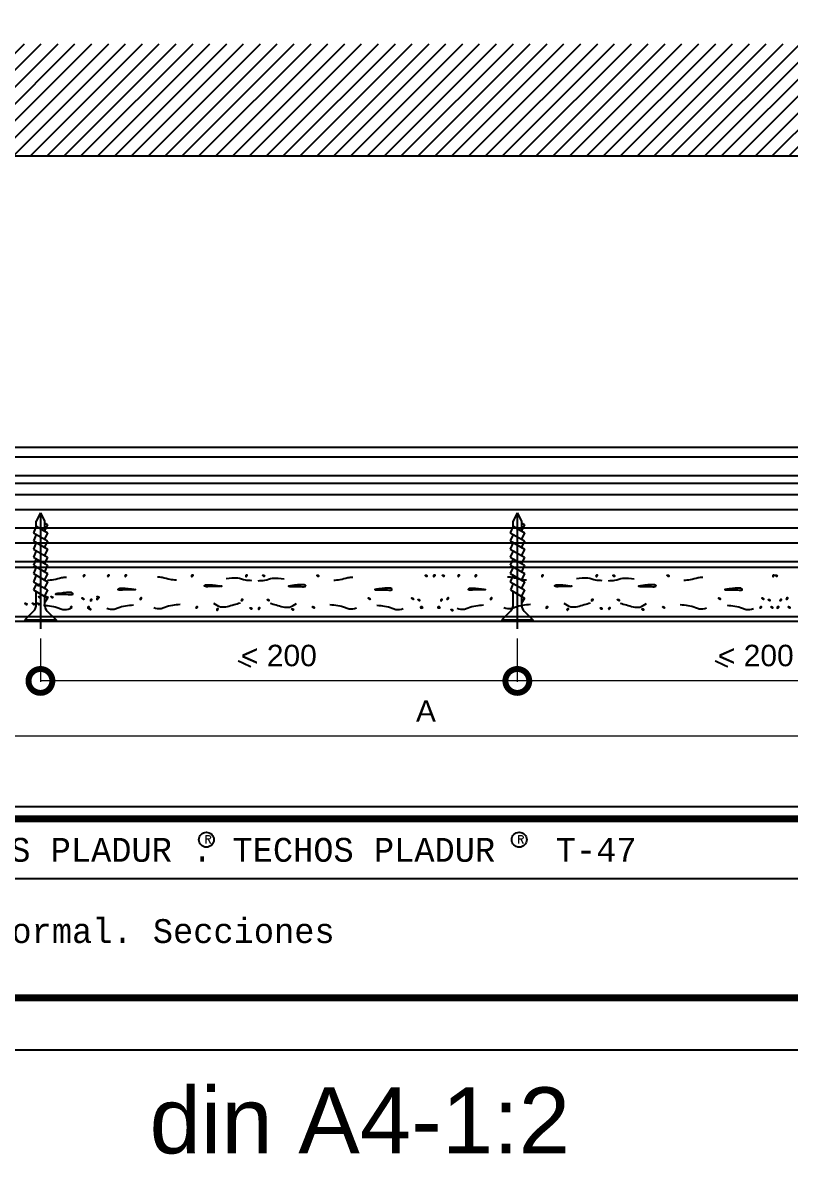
# Model space of a CAD drawing. Header units: millimetres. Extents: x 3383 to 4292, y 1469 to 1637.
# Drawn here: x 3481.5132 to 3481.6742, y 1569.5872 to 1569.8245 of the extents above; entities that cross this region are included whole.
import ezdxf

# ---------------------------------------------------------------- set-up
doc = ezdxf.new("R2010")
doc.units = ezdxf.units.MM
doc.header["$LTSCALE"] = 0.0035
doc.layers.get('0').update_dxf_attribs({"lineweight": 5})
doc.layers.get('DEFPOINTS').update_dxf_attribs({"lineweight": 5})
doc.layers.add('AT_texto', color=7, linetype='Continuous', lineweight=5)
for name, color, linetype in [('COTAS', 1, 'Continuous'), ('DIBUJO', 7, 'Continuous'), ('LOGO_PLADUR', 7, 'Continuous'), ('MARCO', 7, 'Continuous'), ('PLACA', 7, 'Continuous'), ('PLACA_SOMBEADO', 9, 'Continuous'), ('REFFORMAT', 1, 'Continuous'), ('SELLO', 3, 'Continuous'), ('SOMBRA', 8, 'Continuous'), ('TEXTO', 2, 'Continuous')]:
    doc.layers.add(name, color=color, linetype=linetype)
doc.styles.add('LISTA', font='simplex', dxfattribs={"height": 2})
doc.styles.get("Standard").update_dxf_attribs({"font": 'LUCON.TTF'})
doc.styles.add('STYLE2', font='ARIAL.TTF')
doc.dimstyles.get("Standard").update_dxf_attribs({"dimtxt": 0.18, "dimasz": 0.18, "dimexe": 0.18, "dimexo": 0.0625, "dimgap": 0.09, "dimtad": 0, "dimtih": 1, "dimtoh": 1, "dimzin": 0, "dimdsep": 46, "dimtxsty": 'Standard', "dimcen": 0.09, "dimadec": 0, "dimazin": 0, "dimtfac": 1, "dimtofl": 0, "dimtmove": 0, "dimatfit": 3, "dimfxl": 0, "dimtolj": 1, "dimtzin": 0, "dimarcsym": 0})

# ---------------------------------------------------------------- blocks, each defined once
blk = doc.blocks.new('_DOTSMALL')
at = {"color": 0, "linetype": 'ByBlock', "const_width": 0.5}
blk.add_lwpolyline([(-0.0625, 0, 1), (0.0625, 0, 1)], format="xyb", close=True, dxfattribs=at)
blk = doc.blocks.new('*D50')
at = {"color": 1, "linetype": 'ByBlock'}
for p, q in [((1247.4, -136.57), (1247.4, -145.64)), ((1347.4, -136.57), (1347.4, -145.64)), ((1347.4, -145.46), (1247.4, -145.46))]:
    blk.add_line(p, q, dxfattribs=at)
at = {"layer": 'DEFPOINTS', "color": 0, "linetype": 'ByBlock'}
for p in [(1247.4, -134.57), (1347.4, -134.57), (1247.4, -145.46)]:
    blk.add_point(p, dxfattribs=at)
at = {"color": 1, "linetype": 'ByBlock', "xscale": 10, "yscale": 10, "zscale": 10, "rotation": 180}
blk.add_blockref('_DOTSMALL', (1247.4, -145.46), dxfattribs=at)
at = {"color": 1, "linetype": 'ByBlock', "xscale": 10, "yscale": 10, "zscale": 10}
blk.add_blockref('_DOTSMALL', (1347.4, -145.46), dxfattribs=at)
at = {"color": 1, "linetype": 'ByBlock', "insert": (1297.4, -140.16), "char_height": 4.5, "attachment_point": 5, "style": 'STYLE2'}
blk.add_mtext('\\A1;< 200', dxfattribs=at)
blk = doc.blocks.new('*D49')
at = {"color": 1, "linetype": 'ByBlock'}
for p, q in [((1247.4, -136.57), (1247.4, -157.2)), ((1447.4, -147.46), (1447.4, -157.2)), ((1447.4, -157.02), (1247.4, -157.02))]:
    blk.add_line(p, q, dxfattribs=at)
at = {"layer": 'DEFPOINTS', "color": 0, "linetype": 'ByBlock'}
for p in [(1247.4, -134.57), (1447.4, -145.46), (1247.4, -157.02)]:
    blk.add_point(p, dxfattribs=at)
at = {"color": 1, "linetype": 'ByBlock', "xscale": 10, "yscale": 10, "zscale": 10, "rotation": 180}
blk.add_blockref('_DOTSMALL', (1247.4, -157.02), dxfattribs=at)
at = {"color": 1, "linetype": 'ByBlock', "xscale": 10, "yscale": 10, "zscale": 10}
blk.add_blockref('_DOTSMALL', (1447.4, -157.02), dxfattribs=at)
at = {"color": 1, "linetype": 'ByBlock', "insert": (1347.4, -151.77), "char_height": 4.5, "attachment_point": 5, "style": 'STYLE2'}
blk.add_mtext('\\A1;A', dxfattribs=at)
blk = doc.blocks.new('PM25')
for p, q in [((0.3, 3.28), (0, 3.28)), ((0, 3.28), (0, -3.28)), ((2.14, 1.44), (0.3, 3.28)), ((0.3, 3.28), (0.3, -3.28)), ((22.74, 0), (-1.6, 0)), ((3.55, 0.86), (6.24, 0.86)), ((6.59, 1.46), (4.88, -1.5)), ((7.95, 0.84), (6.59, 1.46)), ((8.31, 1.48), (6.6, -1.49)), ((10.02, 1.48), (8.31, -1.49)), ((9.67, 0.86), (8.31, 1.48)), ((11.74, 1.48), (10.02, -1.49)), ((11.38, 0.86), (10.02, 1.48)), ((13.45, 1.48), (11.74, -1.49)), ((13.09, 0.86), (11.74, 1.48)), ((15.16, 1.48), (13.45, -1.49)), ((14.8, 0.86), (13.45, 1.48)), ((16.87, 1.48), (15.16, -1.49)), ((16.51, 0.86), (15.16, 1.48)), ((18.58, 1.48), (16.87, -1.49)), ((18.23, 0.86), (16.87, 1.48)), ((19.94, 0.86), (18.58, 1.48)), ((19.94, 0.86), (18.58, -1.49)), ((19.94, 0.86), (21.03, 0.86)), ((22.74, 0), (21.03, 0.86)), ((22.74, 0), (21.03, -0.86)), ((2.14, -1.44), (0.3, -3.28)), ((5.25, -0.86), (3.55, -0.86)), ((4.88, -1.52), (3.81, -0.88)), ((6.6, -1.49), (5.25, -0.86)), ((8.31, -1.49), (6.96, -0.86)), ((10.02, -1.49), (8.68, -0.86)), ((11.74, -1.49), (10.39, -0.86)), ((13.45, -1.49), (12.1, -0.86)), ((15.16, -1.49), (13.81, -0.86)), ((16.87, -1.49), (15.53, -0.86)), ((18.58, -1.49), (17.24, -0.86)), ((21.03, -0.86), (18.95, -0.86)), ((20.3, -1.49), (18.95, -0.86)), ((20.66, -0.86), (20.3, -1.49)), ((0.3, -3.28), (0, -3.28))]:
    blk.add_line(p, q)
for centre, start, end in [((3.55, 2.86), 225, 270), ((3.55, -2.86), 90, 135)]:
    blk.add_arc(centre, 2, start, end)
blk = doc.blocks.new('*D54')
at = {"color": 1, "linetype": 'ByBlock'}
for p, q in [((1266.56, -136.57), (1266.56, -145.64)), ((1366.56, -136.57), (1366.56, -145.64)), ((1366.56, -145.46), (1266.56, -145.46))]:
    blk.add_line(p, q, dxfattribs=at)
at = {"layer": 'DEFPOINTS', "color": 0, "linetype": 'ByBlock'}
for p in [(1266.56, -134.57), (1366.56, -134.57), (1266.56, -145.46)]:
    blk.add_point(p, dxfattribs=at)
at = {"color": 1, "linetype": 'ByBlock', "xscale": 10, "yscale": 10, "zscale": 10, "rotation": 180}
blk.add_blockref('_DOTSMALL', (1266.56, -145.46), dxfattribs=at)
at = {"color": 1, "linetype": 'ByBlock', "xscale": 10, "yscale": 10, "zscale": 10}
blk.add_blockref('_DOTSMALL', (1366.56, -145.46), dxfattribs=at)
at = {"color": 1, "linetype": 'ByBlock', "insert": (1316.56, -140.16), "char_height": 4.5, "attachment_point": 5, "style": 'STYLE2'}
blk.add_mtext('\\A1;< 200', dxfattribs=at)
blk = doc.blocks.new('A$C11FA44B9')
at = {"layer": 'SOMBRA'}
h = blk.add_hatch(dxfattribs=at)
h.set_pattern_fill('ANSI31', color=256, scale=20, style=0)
h.set_pattern_definition([(45, (-1033.5038, 85.2777), (-1.767767, 1.767767), [])])
h.paths.add_polyline_path([(141.13, 112.49), (141.13, 117.85), (123.34, 117.85), (123.34, 112.49)])
h.paths.add_polyline_path([(141.13, 117.85), (141.13, 131.62), (123.34, 131.62), (123.34, 117.85)])
h.paths.add_polyline_path([(141.13, 131.62), (141.13, 141.06), (126.97, 141.06), (125.54, 142.06), (126.97, 143.06), (141.13, 143.06), (141.13, 153.9), (123.34, 153.9), (123.34, 131.62)])
h.paths.add_polyline_path([(125.54, 142.06), (126.97, 141.06), (141.13, 141.06), (141.13, 142.06)], flags=16)
h.paths.add_polyline_path([(141.13, 142.06), (141.13, 143.06), (126.97, 143.06), (125.54, 142.06)], flags=17)
h.paths.add_polyline_path([(141.13, 198.99), (123.34, 198.99), (123.34, 153.9), (141.13, 153.9)])
h.paths.add_polyline_path([(141.13, 214.32), (210.15, 214.32), (210.15, 220.92), (123.34, 220.92), (123.34, 198.99), (141.13, 198.99)])
h.paths.add_polyline_path([(210.15, 220.92), (210.15, 234.3), (213.9, 235.31), (217.64, 234.3), (217.64, 214.32), (410.15, 214.32), (410.15, 234.3), (413.9, 235.31), (417.64, 234.3), (417.64, 214.32), (439.11, 214.32), (439.11, 237.89), (123.34, 237.89), (123.34, 220.92)])
h.paths.add_polyline_path([(474.87, 214.32), (474.87, 175.41), (492.66, 175.41), (492.66, 191.14), (485.64, 191.14, -1), (485.14, 191.14, -1), (485.64, 191.14), (492.66, 191.14), (492.66, 227.99), (488.07, 227.99, -1), (487.57, 227.99, -1), (488.07, 227.99), (492.66, 227.99), (492.66, 237.89), (445.26, 237.89), (445.26, 214.32), (446.43, 214.32)])
h.paths.add_polyline_path([(474.87, 151.78), (492.66, 151.78), (492.66, 175.41), (474.87, 175.41)])
h.paths.add_polyline_path([(474.87, 151.78), (474.87, 143.06), (489.03, 143.06), (490.03, 142.36), (492.66, 142.36), (492.66, 151.78)])
h.paths.add_polyline_path([(492.66, 133.14), (492.66, 142.36), (490.03, 142.36), (490.46, 142.06), (489.03, 141.06), (474.87, 141.06), (474.87, 133.14)])
h.paths.add_polyline_path([(492.66, 133.14), (474.87, 133.14), (474.87, 121.76), (492.66, 121.76)])
h.paths.add_polyline_path([(474.87, 121.76), (474.87, 109.3), (492.66, 109.3), (492.66, 121.76)])
h.paths.add_polyline_path([(492.66, 99.99), (492.66, 109.3), (474.87, 109.3), (474.87, 99.99)])
h.paths.add_polyline_path([(474.87, 142.06), (474.87, 141.06), (489.03, 141.06), (490.46, 142.06)], flags=17)
h.paths.add_polyline_path([(474.87, 143.06), (474.87, 142.06), (490.46, 142.06), (490.03, 142.36), (488.84, 142.36, -1), (488.34, 142.36, -1), (488.84, 142.36), (490.03, 142.36), (489.03, 143.06)])
at = {"layer": 'COTAS', "const_width": 0.4, "flags": 128}
for points in [[(277.2, 107.24), (274.52, 108.51)], [(377.2, 107.24), (374.52, 108.51)]]:
    blk.add_lwpolyline(points, dxfattribs=at)
at = {"layer": 'DIBUJO'}
blk.add_line((410.15, 214.32), (217.64, 214.32), dxfattribs=at)
blk.add_lwpolyline([(439.11, 129.29), (141.13, 129.29)], dxfattribs=at)
at = {"layer": 'MARCO', "flags": 128}
blk.add_lwpolyline([(583, 406.87), (583, 77.92), (33, 77.92), (33, 406.87)], close=True, dxfattribs=at)
at = {"layer": 'PLACA', "color": 1}
for p, q in [((225.95, 153.29), (401.85, 153.29)), ((225.95, 151.29), (401.85, 151.29)), ((439.11, 147.29), (153.13, 147.29)), ((153.13, 145.76), (439.11, 145.76)), ((153.13, 143.37), (439.11, 143.37)), ((153.13, 140.21), (439.11, 140.21)), ((153.13, 136.37), (439.11, 136.37)), ((153.13, 133.21), (439.11, 133.21)), ((142.13, 128.13), (439.11, 128.13)), ((142.13, 117.82), (439.11, 117.82))]:
    blk.add_line(p, q, dxfattribs=at)
at = {"layer": 'PLACA'}
blk.add_line((142.13, 116.79), (439.11, 116.79), dxfattribs=at)
at = {"layer": 'PLACA_SOMBEADO'}
for points in [[(234.53, 125.43), (235.87, 125.55), (237.49, 125.95), (238.51, 126.08)], [(261.57, 125.43), (260.23, 125.55), (258.61, 125.95), (257.59, 126.08)], [(277.38, 125.3), (276.03, 125.42), (274.42, 125.82), (272, 125.67)], [(278.75, 125.3), (280.1, 125.42), (281.71, 125.82), (284.14, 125.67)], [(294.56, 125.43), (295.9, 125.55), (297.52, 125.95), (298.54, 126.08)], [(335.01, 125.43), (333.67, 125.55), (332.05, 125.95), (331.03, 126.08)], [(350.82, 125.3), (349.48, 125.42), (347.86, 125.82), (345.44, 125.67)], [(352.19, 125.3), (353.54, 125.42), (355.15, 125.82), (357.58, 125.67)], [(368, 125.43), (369.34, 125.55), (370.96, 125.95), (371.98, 126.08)], [(233.72, 120.17), (236.97, 119.56), (237.74, 119.28), (239.28, 119.48)], [(252.55, 120.17), (249.3, 119.56), (248.53, 119.28), (246.99, 119.48)], [(262.37, 120.3), (259.13, 119.69), (258.36, 119.42), (256.81, 119.61)], [(274.92, 120.58), (273.65, 120.23), (270.83, 119.79), (269.41, 120.53)], [(281.21, 120.58), (282.48, 120.23), (285.3, 119.79), (286.72, 120.53)], [(293.76, 120.3), (297, 119.69), (297.78, 119.42), (299.32, 119.61)], [(303.58, 120.17), (306.83, 119.56), (307.6, 119.28), (309.14, 119.48)], [(325.99, 120.17), (322.74, 119.56), (321.97, 119.28), (320.43, 119.48)], [(335.81, 120.3), (332.57, 119.69), (331.8, 119.42), (330.25, 119.61)], [(348.36, 120.58), (347.09, 120.23), (344.27, 119.79), (342.86, 120.53)], [(354.65, 120.58), (355.92, 120.23), (358.74, 119.79), (360.16, 120.53)], [(367.2, 120.3), (370.44, 119.69), (371.22, 119.42), (372.76, 119.61)], [(377.03, 120.17), (380.27, 119.56), (381.04, 119.28), (382.58, 119.48)]]:
    blk.add_spline(points, degree=3, dxfattribs=at)
for points, start_tangent, end_tangent in [([(242.31, 126.32), (242.07, 126.18), (242.07, 126.4), (242.21, 126.47), (242.36, 126.47), (242.31, 126.32)], (-0.765457, -0.643487), (-0.765457, -0.643487)), ([(247.43, 126.32), (247.18, 126.18), (247.18, 126.4), (247.33, 126.47), (247.47, 126.47), (247.43, 126.32)], (-0.765457, -0.643487), (-0.765457, -0.643487)), ([(251.04, 126.32), (250.8, 126.18), (250.8, 126.4), (250.95, 126.47), (251.09, 126.47), (251.04, 126.32)], (-0.765457, -0.643487), (-0.765457, -0.643487)), ([(265.01, 126.32), (264.76, 126.18), (264.76, 126.4), (264.91, 126.47), (265.06, 126.47), (265.01, 126.32)], (-0.765457, -0.643487), (-0.765457, -0.643487)), ([(276.39, 126.32), (276.14, 126.18), (276.14, 126.4), (276.29, 126.47), (276.43, 126.47), (276.39, 126.32)], (-0.765457, -0.643487), (-0.765457, -0.643487)), ([(279.75, 126.32), (279.99, 126.18), (279.99, 126.4), (279.84, 126.47), (279.7, 126.47), (279.75, 126.32)], (0.765457, -0.643487), (0.765457, -0.643487)), ([(291.12, 126.32), (291.37, 126.18), (291.37, 126.4), (291.22, 126.47), (291.07, 126.47), (291.12, 126.32)], (0.765457, -0.643487), (0.765457, -0.643487)), ([(313.82, 126.32), (314.07, 126.18), (314.07, 126.4), (313.92, 126.47), (313.77, 126.47), (313.82, 126.32)], (0.765457, -0.643487), (0.765457, -0.643487)), ([(315.75, 126.32), (315.51, 126.18), (315.51, 126.4), (315.65, 126.47), (315.8, 126.47), (315.75, 126.32)], (-0.765457, -0.643487), (-0.765457, -0.643487)), ([(317.44, 126.32), (317.68, 126.18), (317.68, 126.4), (317.54, 126.47), (317.39, 126.47), (317.44, 126.32)], (0.765457, -0.643487), (0.765457, -0.643487)), ([(320.87, 126.32), (320.62, 126.18), (320.62, 126.4), (320.77, 126.47), (320.92, 126.47), (320.87, 126.32)], (-0.765457, -0.643487), (-0.765457, -0.643487)), ([(324.49, 126.32), (324.24, 126.18), (324.24, 126.4), (324.39, 126.47), (324.53, 126.47), (324.49, 126.32)], (-0.765457, -0.643487), (-0.765457, -0.643487)), ([(338.45, 126.32), (338.21, 126.18), (338.21, 126.4), (338.35, 126.47), (338.5, 126.47), (338.45, 126.32)], (-0.765457, -0.643487), (-0.765457, -0.643487)), ([(349.83, 126.32), (349.58, 126.18), (349.58, 126.4), (349.73, 126.47), (349.88, 126.47), (349.83, 126.32)], (-0.765457, -0.643487), (-0.765457, -0.643487)), ([(353.19, 126.32), (353.43, 126.18), (353.43, 126.4), (353.28, 126.47), (353.14, 126.47), (353.19, 126.32)], (0.765457, -0.643487), (0.765457, -0.643487)), ([(364.56, 126.32), (364.81, 126.18), (364.81, 126.4), (364.66, 126.47), (364.51, 126.47), (364.56, 126.32)], (0.765457, -0.643487), (0.765457, -0.643487)), ([(386.89, 126.32), (386.64, 126.18), (386.64, 126.4), (386.79, 126.47), (386.93, 126.47), (386.89, 126.32)], (-0.765457, -0.643487), (-0.765457, -0.643487)), ([(387.26, 126.32), (387.51, 126.18), (387.51, 126.4), (387.36, 126.47), (387.21, 126.47), (387.26, 126.32)], (0.765457, -0.643487), (0.765457, -0.643487)), ([(232.71, 124.5), (232.57, 124.26), (232.79, 124.26), (232.86, 124.41), (232.86, 124.55), (232.71, 124.5)], (-0.643487, -0.765457), (-0.643487, -0.765457)), ([(250, 123.33), (250.74, 123.37), (251.5, 123.38), (252.16, 123.39), (252.98, 123.43), (251.67, 123.62), (250.79, 123.71), (249.97, 123.73), (249.42, 123.6), (249.35, 123.52), (250, 123.33)], (0.985208, 0.171362), (0.985208, 0.171362)), ([(268.09, 124.05), (268.82, 124.09), (269.59, 124.1), (270.25, 124.11), (271.07, 124.15), (269.76, 124.34), (268.88, 124.43), (268.06, 124.45), (267.5, 124.32), (267.43, 124.24), (268.09, 124.05)], (0.985208, 0.171362), (0.985208, 0.171362)), ([(288.04, 124.05), (287.31, 124.09), (286.54, 124.1), (285.88, 124.11), (285.06, 124.15), (286.37, 124.34), (287.26, 124.43), (288.07, 124.45), (288.63, 124.32), (288.7, 124.24), (288.04, 124.05)], (-0.985208, 0.171362), (-0.985208, 0.171362)), ([(306.13, 123.33), (305.4, 123.37), (304.63, 123.38), (303.97, 123.39), (303.15, 123.43), (304.46, 123.62), (305.34, 123.71), (306.16, 123.73), (306.72, 123.6), (306.78, 123.52), (306.13, 123.33)], (-0.985208, 0.171362), (-0.985208, 0.171362)), ([(323.44, 123.33), (324.18, 123.37), (324.94, 123.38), (325.6, 123.39), (326.42, 123.43), (325.11, 123.62), (324.23, 123.71), (323.41, 123.73), (322.86, 123.6), (322.79, 123.52), (323.44, 123.33)], (0.985208, 0.171362), (0.985208, 0.171362)), ([(341.53, 124.05), (342.26, 124.09), (343.03, 124.1), (343.69, 124.11), (344.51, 124.15), (343.2, 124.34), (342.32, 124.43), (341.5, 124.45), (340.94, 124.32), (340.88, 124.24), (341.53, 124.05)], (0.985208, 0.171362), (0.985208, 0.171362)), ([(361.48, 124.05), (360.75, 124.09), (359.98, 124.1), (359.33, 124.11), (358.5, 124.15), (359.81, 124.34), (360.7, 124.43), (361.51, 124.45), (362.07, 124.32), (362.14, 124.24), (361.48, 124.05)], (-0.985208, 0.171362), (-0.985208, 0.171362)), ([(379.57, 123.33), (378.84, 123.37), (378.07, 123.38), (377.41, 123.39), (376.59, 123.43), (377.9, 123.62), (378.78, 123.71), (379.6, 123.73), (380.16, 123.6), (380.23, 123.52), (379.57, 123.33)], (-0.985208, 0.171362), (-0.985208, 0.171362)), ([(232.77, 121.82), (233.01, 121.68), (233.01, 121.9), (232.86, 121.97), (232.72, 121.97), (232.77, 121.82)], (0.765457, -0.643487), (0.765457, -0.643487)), ([(234.31, 121.82), (234.56, 121.68), (234.56, 121.9), (234.41, 121.97), (234.26, 121.97), (234.31, 121.82)], (0.765457, -0.643487), (0.765457, -0.643487)), ([(235.36, 121.82), (235.61, 121.68), (235.61, 121.9), (235.46, 121.97), (235.32, 121.97), (235.36, 121.82)], (0.765457, -0.643487), (0.765457, -0.643487)), ([(239.21, 122.41), (238.48, 122.45), (237.71, 122.46), (237.05, 122.47), (236.23, 122.51), (237.54, 122.7), (238.42, 122.79), (239.24, 122.81), (239.8, 122.68), (239.86, 122.6), (239.21, 122.41)], (-0.985208, 0.171362), (-0.985208, 0.171362)), ([(241.86, 121.53), (242.11, 121.38), (242.11, 121.6), (241.96, 121.68), (241.81, 121.68), (241.86, 121.53)], (0.765457, -0.643487), (0.765457, -0.643487)), ([(243.82, 121.23), (243.58, 121.09), (243.58, 121.31), (243.72, 121.38), (243.87, 121.38), (243.82, 121.23)], (-0.765457, -0.643487), (-0.765457, -0.643487)), ([(245.14, 121.53), (244.89, 121.38), (244.89, 121.6), (245.04, 121.68), (245.18, 121.68), (245.14, 121.53)], (-0.765457, -0.643487), (-0.765457, -0.643487)), ([(245.03, 121.82), (245.28, 121.68), (245.28, 121.9), (245.13, 121.97), (244.98, 121.97), (245.03, 121.82)], (0.765457, -0.643487), (0.765457, -0.643487)), ([(254.23, 121.53), (253.99, 121.38), (253.99, 121.6), (254.14, 121.68), (254.28, 121.68), (254.23, 121.53)], (-0.765457, -0.643487), (-0.765457, -0.643487)), ([(275.44, 121.23), (275.19, 121.09), (275.19, 121.31), (275.34, 121.38), (275.49, 121.38), (275.44, 121.23)], (-0.765457, -0.643487), (-0.765457, -0.643487)), ([(280.69, 121.23), (280.94, 121.09), (280.94, 121.31), (280.79, 121.38), (280.65, 121.38), (280.69, 121.23)], (0.765457, -0.643487), (0.765457, -0.643487)), ([(301.9, 121.53), (302.14, 121.38), (302.14, 121.6), (301.99, 121.68), (301.85, 121.68), (301.9, 121.53)], (0.765457, -0.643487), (0.765457, -0.643487)), ([(311, 121.53), (311.24, 121.38), (311.24, 121.6), (311.09, 121.68), (310.95, 121.68), (311, 121.53)], (0.765457, -0.643487), (0.765457, -0.643487)), ([(312.31, 121.23), (312.55, 121.09), (312.55, 121.31), (312.41, 121.38), (312.26, 121.38), (312.31, 121.23)], (0.765457, -0.643487), (0.765457, -0.643487)), ([(317.26, 121.23), (317.02, 121.09), (317.02, 121.31), (317.16, 121.38), (317.31, 121.38), (317.26, 121.23)], (-0.765457, -0.643487), (-0.765457, -0.643487)), ([(318.58, 121.53), (318.33, 121.38), (318.33, 121.6), (318.48, 121.68), (318.63, 121.68), (318.58, 121.53)], (-0.765457, -0.643487), (-0.765457, -0.643487)), ([(327.68, 121.53), (327.43, 121.38), (327.43, 121.6), (327.58, 121.68), (327.72, 121.68), (327.68, 121.53)], (-0.765457, -0.643487), (-0.765457, -0.643487)), ([(348.88, 121.23), (348.63, 121.09), (348.63, 121.31), (348.78, 121.38), (348.93, 121.38), (348.88, 121.23)], (-0.765457, -0.643487), (-0.765457, -0.643487)), ([(354.14, 121.23), (354.38, 121.09), (354.38, 121.31), (354.23, 121.38), (354.09, 121.38), (354.14, 121.23)], (0.765457, -0.643487), (0.765457, -0.643487)), ([(375.34, 121.53), (375.58, 121.38), (375.58, 121.6), (375.44, 121.68), (375.29, 121.68), (375.34, 121.53)], (0.765457, -0.643487), (0.765457, -0.643487)), ([(384.44, 121.53), (384.68, 121.38), (384.68, 121.6), (384.53, 121.68), (384.39, 121.68), (384.44, 121.53)], (0.765457, -0.643487), (0.765457, -0.643487)), ([(385.75, 121.23), (386, 121.09), (386, 121.31), (385.85, 121.38), (385.7, 121.38), (385.75, 121.23)], (0.765457, -0.643487), (0.765457, -0.643487)), ([(388.4, 121.23), (388.15, 121.09), (388.15, 121.31), (388.3, 121.38), (388.44, 121.38), (388.4, 121.23)], (-0.765457, -0.643487), (-0.765457, -0.643487)), ([(389.71, 121.53), (389.47, 121.38), (389.47, 121.6), (389.61, 121.68), (389.76, 121.68), (389.71, 121.53)], (-0.765457, -0.643487), (-0.765457, -0.643487)), ([(229.9, 120.43), (230.15, 120.28), (230.15, 120.5), (230, 120.58), (229.86, 120.58), (229.9, 120.43)], (0.765457, -0.643487), (0.765457, -0.643487)), ([(231.45, 120.43), (231.69, 120.28), (231.69, 120.5), (231.55, 120.58), (231.4, 120.58), (231.45, 120.43)], (0.765457, -0.643487), (0.765457, -0.643487)), ([(232.5, 120.43), (232.75, 120.28), (232.75, 120.5), (232.6, 120.58), (232.45, 120.58), (232.5, 120.43)], (0.765457, -0.643487), (0.765457, -0.643487)), ([(239.63, 119.7), (239.38, 119.56), (239.38, 119.78), (239.53, 119.85), (239.67, 119.85), (239.63, 119.7)], (-0.765457, -0.643487), (-0.765457, -0.643487)), ([(243.24, 119.7), (243, 119.56), (243, 119.78), (243.15, 119.85), (243.29, 119.85), (243.24, 119.7)], (-0.765457, -0.643487), (-0.765457, -0.643487)), ([(243.29, 119.36), (243.54, 119.22), (243.54, 119.44), (243.39, 119.51), (243.24, 119.51), (243.29, 119.36)], (0.765457, -0.643487), (0.765457, -0.643487)), ([(265.94, 119.7), (265.7, 119.56), (265.7, 119.78), (265.84, 119.85), (265.99, 119.85), (265.94, 119.7)], (-0.765457, -0.643487), (-0.765457, -0.643487)), ([(270.3, 119.26), (270.06, 119.12), (270.06, 119.34), (270.2, 119.41), (270.35, 119.41), (270.3, 119.26)], (-0.765457, -0.643487), (-0.765457, -0.643487)), ([(277.1, 119.47), (277.34, 119.33), (277.34, 119.55), (277.2, 119.62), (277.05, 119.62), (277.1, 119.47)], (0.765457, -0.643487), (0.765457, -0.643487)), ([(279.03, 119.47), (278.79, 119.33), (278.79, 119.55), (278.93, 119.62), (279.08, 119.62), (279.03, 119.47)], (-0.765457, -0.643487), (-0.765457, -0.643487)), ([(285.83, 119.26), (286.07, 119.12), (286.07, 119.34), (285.93, 119.41), (285.78, 119.41), (285.83, 119.26)], (0.765457, -0.643487), (0.765457, -0.643487)), ([(290.19, 119.7), (290.43, 119.56), (290.43, 119.78), (290.29, 119.85), (290.14, 119.85), (290.19, 119.7)], (0.765457, -0.643487), (0.765457, -0.643487)), ([(313.07, 119.7), (312.82, 119.56), (312.82, 119.78), (312.97, 119.85), (313.11, 119.85), (313.07, 119.7)], (-0.765457, -0.643487), (-0.765457, -0.643487)), ([(312.89, 119.7), (313.13, 119.56), (313.13, 119.78), (312.99, 119.85), (312.84, 119.85), (312.89, 119.7)], (0.765457, -0.643487), (0.765457, -0.643487)), ([(316.68, 119.7), (316.44, 119.56), (316.44, 119.78), (316.59, 119.85), (316.73, 119.85), (316.68, 119.7)], (-0.765457, -0.643487), (-0.765457, -0.643487)), ([(316.51, 119.7), (316.75, 119.56), (316.75, 119.78), (316.6, 119.85), (316.46, 119.85), (316.51, 119.7)], (0.765457, -0.643487), (0.765457, -0.643487)), ([(319.23, 119.13), (319.48, 118.98), (319.48, 119.2), (319.33, 119.28), (319.18, 119.28), (319.23, 119.13)], (0.765457, -0.643487), (0.765457, -0.643487)), ([(339.38, 119.7), (339.14, 119.56), (339.14, 119.78), (339.29, 119.85), (339.43, 119.85), (339.38, 119.7)], (-0.765457, -0.643487), (-0.765457, -0.643487)), ([(343.74, 119.26), (343.5, 119.12), (343.5, 119.34), (343.64, 119.41), (343.79, 119.41), (343.74, 119.26)], (-0.765457, -0.643487), (-0.765457, -0.643487)), ([(350.54, 119.47), (350.78, 119.33), (350.78, 119.55), (350.64, 119.62), (350.49, 119.62), (350.54, 119.47)], (0.765457, -0.643487), (0.765457, -0.643487)), ([(352.47, 119.47), (352.23, 119.33), (352.23, 119.55), (352.37, 119.62), (352.52, 119.62), (352.47, 119.47)], (-0.765457, -0.643487), (-0.765457, -0.643487)), ([(359.27, 119.26), (359.52, 119.12), (359.52, 119.34), (359.37, 119.41), (359.22, 119.41), (359.27, 119.26)], (0.765457, -0.643487), (0.765457, -0.643487)), ([(363.63, 119.7), (363.87, 119.56), (363.87, 119.78), (363.73, 119.85), (363.58, 119.85), (363.63, 119.7)], (0.765457, -0.643487), (0.765457, -0.643487)), ([(384.2, 119.7), (383.96, 119.56), (383.96, 119.78), (384.1, 119.85), (384.25, 119.85), (384.2, 119.7)], (-0.765457, -0.643487), (-0.765457, -0.643487)), ([(386.33, 119.7), (386.57, 119.56), (386.57, 119.78), (386.43, 119.85), (386.28, 119.85), (386.33, 119.7)], (0.765457, -0.643487), (0.765457, -0.643487)), ([(387.82, 119.7), (387.57, 119.56), (387.57, 119.78), (387.72, 119.85), (387.87, 119.85), (387.82, 119.7)], (-0.765457, -0.643487), (-0.765457, -0.643487)), ([(389.95, 119.7), (390.19, 119.56), (390.19, 119.78), (390.04, 119.85), (389.9, 119.85), (389.95, 119.7)], (0.765457, -0.643487), (0.765457, -0.643487))]:
    blk.add_spline(points, degree=3, dxfattribs=dict(at, start_tangent=start_tangent, end_tangent=end_tangent))
at = {"layer": 'REFFORMAT'}
blk.add_lwpolyline([(594, 446.87), (594, 26.87), (0, 26.87), (0, 446.87)], close=True, dxfattribs=at)
at = {"layer": 'SELLO'}
blk.add_line((158.08, 62.87), (583, 62.87), dxfattribs=at)
at = {"layer": 'SELLO', "const_width": 1.5, "flags": 128}
blk.add_lwpolyline([(33, 37.87), (583, 37.87), (583, 75.37), (33, 75.37)], close=True, dxfattribs=at)
at = {"layer": 'TEXTO', "color": 1}
for centre in [(267.86, 71.01), (333.45, 71.01)]:
    blk.add_circle(centre, 1.57, dxfattribs=at)
at = {"layer": 'LOGO_PLADUR', "rotation": 90}
for p in [(233.06, 116.79), (333.06, 116.79)]:
    blk.add_blockref('PM25', p, dxfattribs=at)
at = {"layer": 'REFFORMAT', "style": 'STYLE2'}
blk.add_text('din A4-1:2', height=13.85, dxfattribs=at).set_placement((255.94, 5.24))
at = {"layer": 'TEXTO'}
for s, p in [('TECHOS CONTINUOS PLADUR . TECHOS PLADUR   T-47', (163.19, 66.38)), ('Con Horquilla Normal. Secciones', (163.43, 49.35))]:
    blk.add_text(s, height=5, dxfattribs=at).set_placement(p)
at = {"layer": 'TEXTO', "style": 'LISTA'}
for p in [(267.42, 70.21), (333.01, 70.21)]:
    blk.add_text('R', height=1.68, dxfattribs=at).set_placement(p)
at = {"layer": 'COTAS'}
for base, p1, p2, text, picture, middle, set_off in [((233.06, 104.3), (333.06, 115.18), (233.06, 115.18), '< 200', '*D50', (283.06, 109.6), (-1014.34, 249.75)), ((333.06, 104.3), (433.06, 115.18), (333.06, 115.18), '< 200', '*D54', (383.06, 109.6), (-933.5, 249.75)), ((213.9, 92.74), (413.9, 104.3), (213.9, 115.18), 'A', '*D49', (313.9, 97.99), (-1033.5, 249.75))]:
    dim = blk.add_linear_dim(base=base, p1=p1, p2=p2, text=text, dimstyle='Standard', override={"dimtxt": 4.5, "dimasz": 10, "dimexo": 2, "dimgap": 3, "dimtad": 1, "dimtih": 0, "dimtoh": 0, "dimdec": 1, "dimtxsty": 'STYLE2', "dimblk1": 'DOTSMALL', "dimblk2": 'DOTSMALL', "dimsah": 1, "dimclrd": 1, "dimclre": 1, "dimclrt": 1, "dimtmove": 2}, dxfattribs=at)
    dim.commit()
    dim.dimension.update_dxf_attribs({"geometry": picture, "text_midpoint": middle, "insert": set_off})

msp = doc.modelspace()

# ---------------------------------------------------------------- block references
at = {"layer": 'AT_texto', "xscale": 0.001, "yscale": 0.001, "zscale": 0.001}
msp.add_blockref('A$C11FA44B9', (3481.28387, 1569.58218), dxfattribs=at)

doc.saveas('drawing.dxf')
